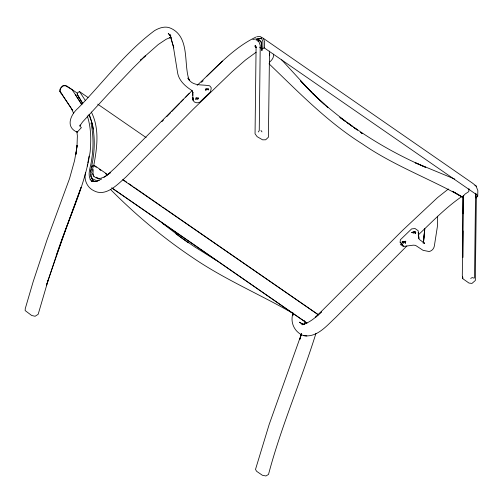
<?xml version="1.0" encoding="UTF-8"?>
<svg xmlns="http://www.w3.org/2000/svg" width="503" height="503" viewBox="0 0 503 503"><rect width="100%" height="100%" fill="white"/><g stroke="black" fill="none" stroke-linecap="round" stroke-linejoin="round"><path stroke-width="0.75" d="M462.779 257.454L462.967 196.289M462.842 257.523L463.012 230.946M463.125 213.75L463.238 195.768L462.301 275.644L462.71 278.631L468.966 283.057L471.971 283.415L475.322 280.492L476.36 196.874M269.658 55.726L269.677 53.62M269.489 53.513L268.407 137.206L265.685 139.784L262.616 139.84L257.14 136.671L255.052 133.804L256.077 47.578L255.361 45.484L256.159 47.552L254.807 45.88L256.461 47.295M475.568 193.221L474.543 277.241L474.178 278.172L472.198 277.593L470.676 278.411M476.121 193.712L476.052 198L477.724 196.17L477.85 190.624L476.001 185.865L472.512 183.149L263.302 38.303L260.139 36.53L256.712 36.738M269.325 51.073L269.545 54.462M93.212 169.511L93.024 173.434L93.891 176.39L96.01 177.917L99.506 178.433M468.941 188.606L468.783 191.599L465.036 194.108L462.817 196.711M91.087 174.239L90.974 176.584L92.175 179.156L91.709 177.05M477.724 196.17L477.108 195.019L264.358 47.948L264.697 41.994L263.302 38.303M273.557 54.142C274.016 57.405 271.985 60.09 269.608 62.058M423.042 243.012L423.576 241.729L424.752 228.437M89.037 156.112L87.818 163.016M423.576 241.729L424.777 229.349M423.293 242.899L424.727 229.205M400.074 242.584L400.375 239.768L411.611 228.903L415.038 228.538L418.213 230.751L418.735 238.328L418.251 232.625L419.175 239.334L424.702 243.377L423.796 243.05L424.513 243.012M72.753 110.553L60.014 91.42L60.341 88.635L62.925 86L65.403 85.686L72.061 89.603L81.932 104.712M75.915 154.396L77.053 145.336L76.406 150.85M75.915 154.434L76.211 152.283M107.661 174.616L95.413 166.122L93.533 165.468L91.489 166.644L91.804 167.543L91.565 166.625L93.74 165.512C97.079 147.869 99.757 128.762 91.332 112.037M80.096 125.014L79.92 126.165L81.385 127.643L77.192 132.144C65.138 127.171 70.583 114.565 78.091 108.17C103.367 82.222 125.36 52.318 154.622 30.582C159.652 27.659 165.707 25.659 171.24 28.476C189.329 37.128 183.985 62.02 188.392 77.625L189.329 80.128L187.864 78.034C192.448 86.812 202.068 84.095 209.757 85.856L211.266 87.811L210.562 91.842L199.433 102.461L196.969 102.832L194.315 101.996L193.026 100.172L192.561 91.741L193.127 93.13L191.901 90.477C185.123 86.271 178.458 80.228 177.452 71.872L173.29 46.201L169.926 34.481L173.774 47.911L173.29 46.201M293.042 313.099C289.81 322.354 294.488 332.301 303.63 335.646C317.167 337.84 326.78 325.573 335.715 317.412L406.858 245.973M91.565 166.625C95.356 149.429 95.608 131.157 89.276 114.514M293.18 313.268L292.803 315.526L293.211 313.206M95.947 180.363L91.948 178.634L90.974 176.584L90.54 171.693L91.489 166.644M85.479 172.655C83.775 179.791 87.088 187.581 93.847 190.712C105.831 197.277 117.576 184.362 125.8 177.163L193.705 108.73L232.26 71.539L245.521 59.995L256.14 52.218M87.201 166.091L87.509 164.55M93.533 165.468L91.64 172.724L93.891 176.39M315.941 333.42C301.171 380.74 281.171 426.406 268.508 474.448L265.93 475.976L262.371 475.26L256.649 471.324L255.499 469.431L269.206 424.331L301.435 333.917L299.832 339.406L301.53 333.464M48.231 279.964L46.521 285.126L56.242 255.845L81.09 187.374L65.78 229.028L48.231 279.964L38.165 314.318L35.109 316.261L31.683 315.494L25.15 310.571L25.244 308.691L33.185 281.623L47.024 239.862L69.521 178.659L74.582 160.488L76.99 146.543L77.368 135.917L76.852 131.327M90.54 171.693L91.383 168.926M56.242 255.845C67.226 221.062 84.573 188.078 90.15 151.768C91.2 139.777 91.15 127.372 87.245 115.86M82.775 103.775L77.104 94.08L78.116 92.282L79.612 91.678L88.006 97.469M252.776 39.454L261.466 38.146L262.862 41.529L262.874 48.326L261.755 50.067L262.157 50.709M258.322 131.993L259.246 130.566L260.227 45.358L258.787 41.422L257.989 40.932M196.774 97.896L195.724 99.481L195.793 98.638L197.516 99.393L198.578 98.418L198.566 98.764L195.755 97.922L198.522 97.865M79.87 125.857L82.479 122.047L108.61 93.69L132.968 68.15L145.675 55.556L140.394 60.272L141.544 59.253M161.834 121.732L163.469 120.047M166.732 116.69L170.536 112.773M171.624 111.653L179.772 103.253M180.86 102.134L183.576 99.336M185.752 97.098L192.278 90.377M197.17 85.34C215.586 68.307 232.946 48.068 255.889 37.109M189.298 93.338L115.382 167.656L107.573 174.799M206.978 76.123L222.54 61.052M412.649 232.876L413.523 232.002L415.409 231.764L411.542 232.474L412.862 232.16M418.163 235.058C432.354 221.616 445.928 207.33 462.175 196.302M201.489 82.322L203.193 80.725M143.852 57.223L158.269 44.509L166.147 39.259L170.479 37.467M110.698 172.491L106.309 175.754L103.153 177.458L99.776 178.565M103.989 177.358L110.107 172.913M448.425 188.977L437.535 197.61L402.57 230.368L315.287 317.481L321.656 311.697C315.959 317.142 309.766 322.844 301.913 324.768L304.661 324.058L301.932 323.913M77.273 97.827L78.449 97.016M101.732 178.98L96.186 181.376L91.332 181.269L96.186 181.376L99.148 180.401L95.029 181.445L92.351 181.023L90.068 179.464L90.678 180.043C87.101 173.994 90.792 166.996 91.477 160.683C93.608 148.234 93.558 135.502 91.012 123.116M261.466 38.146L256.398 39.473L259.007 39.504L261.227 42.133L261.755 50.067L261.227 42.133M262.874 48.326L264.358 47.948M169.373 37.832L171.378 37.568M257.586 40.988L258.951 41.02M303.63 335.646L306.861 335.96M402.752 246.149L404.475 246.325L413.347 245.15L415.497 245.351L423.042 250.318L429.134 251.538C431.851 250.953 433.838 248.771 434.341 246.061L437.359 226.752L437.497 216.208M413.523 232.002L415.226 232.241L415.39 233.713L415.799 232.26L413.749 233.285L412.667 232.311M293.155 313.319L292.803 313.256C259.699 294.28 224.332 279.278 192.718 257.662C163.022 237.768 135.546 214.762 110.421 189.354M474.851 185.607L476.001 185.865L476.184 186.437M454.725 179.074L415.214 162.727L425.695 167.336C384.059 149.366 345.272 124.543 312.376 93.262M216.592 260.56L194.617 246.822L180.634 237.209L162.765 223.483M302.63 324.064L299.448 322.19L302.485 324.253M462.955 197.534L452.493 191.259L462.571 197.145C429.531 178.565 393.472 165.487 362.141 143.789C327.22 121.845 298.581 92.124 269.036 63.793M77.625 93.357L66.692 85.938L64.214 85.416L62.466 86.019C60.599 87.698 58.75 90.276 60.549 92.728L61.819 93.646M97.695 104.152L146.14 137.577M123.323 179.854L126.555 182.092M128.498 183.432L132.371 186.116M133.666 187.009L161.45 206.236M162.746 207.129L318.481 314.872L122.65 179.697M93.74 165.512L96.325 167.298M99.55 169.524L100.839 170.416M105.36 173.535L107.296 174.874M96.28 177.194L98.865 178.974M111.628 187.789L200.232 248.954M200.873 249.4L307 323.108L112.238 188.241M344.083 120.45L345.354 121.361M347.259 122.732L352.333 126.379L346.611 122.223M354.238 127.749L357.407 130.032M339.626 117.18L345.341 121.305M353.59 127.265L357.4 130.013M340.273 117.696L343.455 119.991M175.993 233.832L188.292 242.792M162.626 223.42L164.261 224.747L161.362 222.244M324.655 104.674L305.811 86.522L300.612 80.901L311.263 92.062L281.693 59.882M311.357 92.263L327.906 107.642M92.389 180.036L93.181 180.791L92.08 178.339M403.155 241.924L404.091 242.855L405.6 242.163L405.519 243.389L405.066 241.572L401.922 242.081L405.877 241.233L403.173 241.798L403.06 243.483L402.689 241.459M170.938 36.097L168.235 33.361L170.385 36.09M400.294 244.194L401.52 245.502M259.693 47.188L260.497 48.093M76.94 131.83L77.192 132.144M79.612 91.678L85.403 100.587M260.982 130.466L261.969 131.887M60.014 91.42L72.696 110.465M75.519 94.866L81.448 104.096M77.104 94.08L82.687 103.278M71.294 108.384L73.545 113.093M88.943 114.627L92.376 123.964M92.514 124.7L93.351 129.126M261.384 43.025L261.849 47.634M304.541 320.568L304.793 324.202M192.97 97.852L193.026 100.172L192.938 97.519M192.882 93.979L192.907 95.4M256.121 40.139A29.249 10.714 -55.3 0 1 258.146 40.095M258.731 40.215A29.249 10.714 -55.3 0 1 261.302 42.265M462.716 277.059L462.71 278.631L462.722 277.065M208.5 89.037L208.405 90.037L208.148 88.874L206.72 88.44L205.67 89.169L205.865 90.427L205.626 89.025L206.896 89.83L208.5 89.037M362.481 133.679L360.582 132.308L362.481 133.679M403.211 246.017L400.633 242.609L403.211 246.017"/></g></svg>
